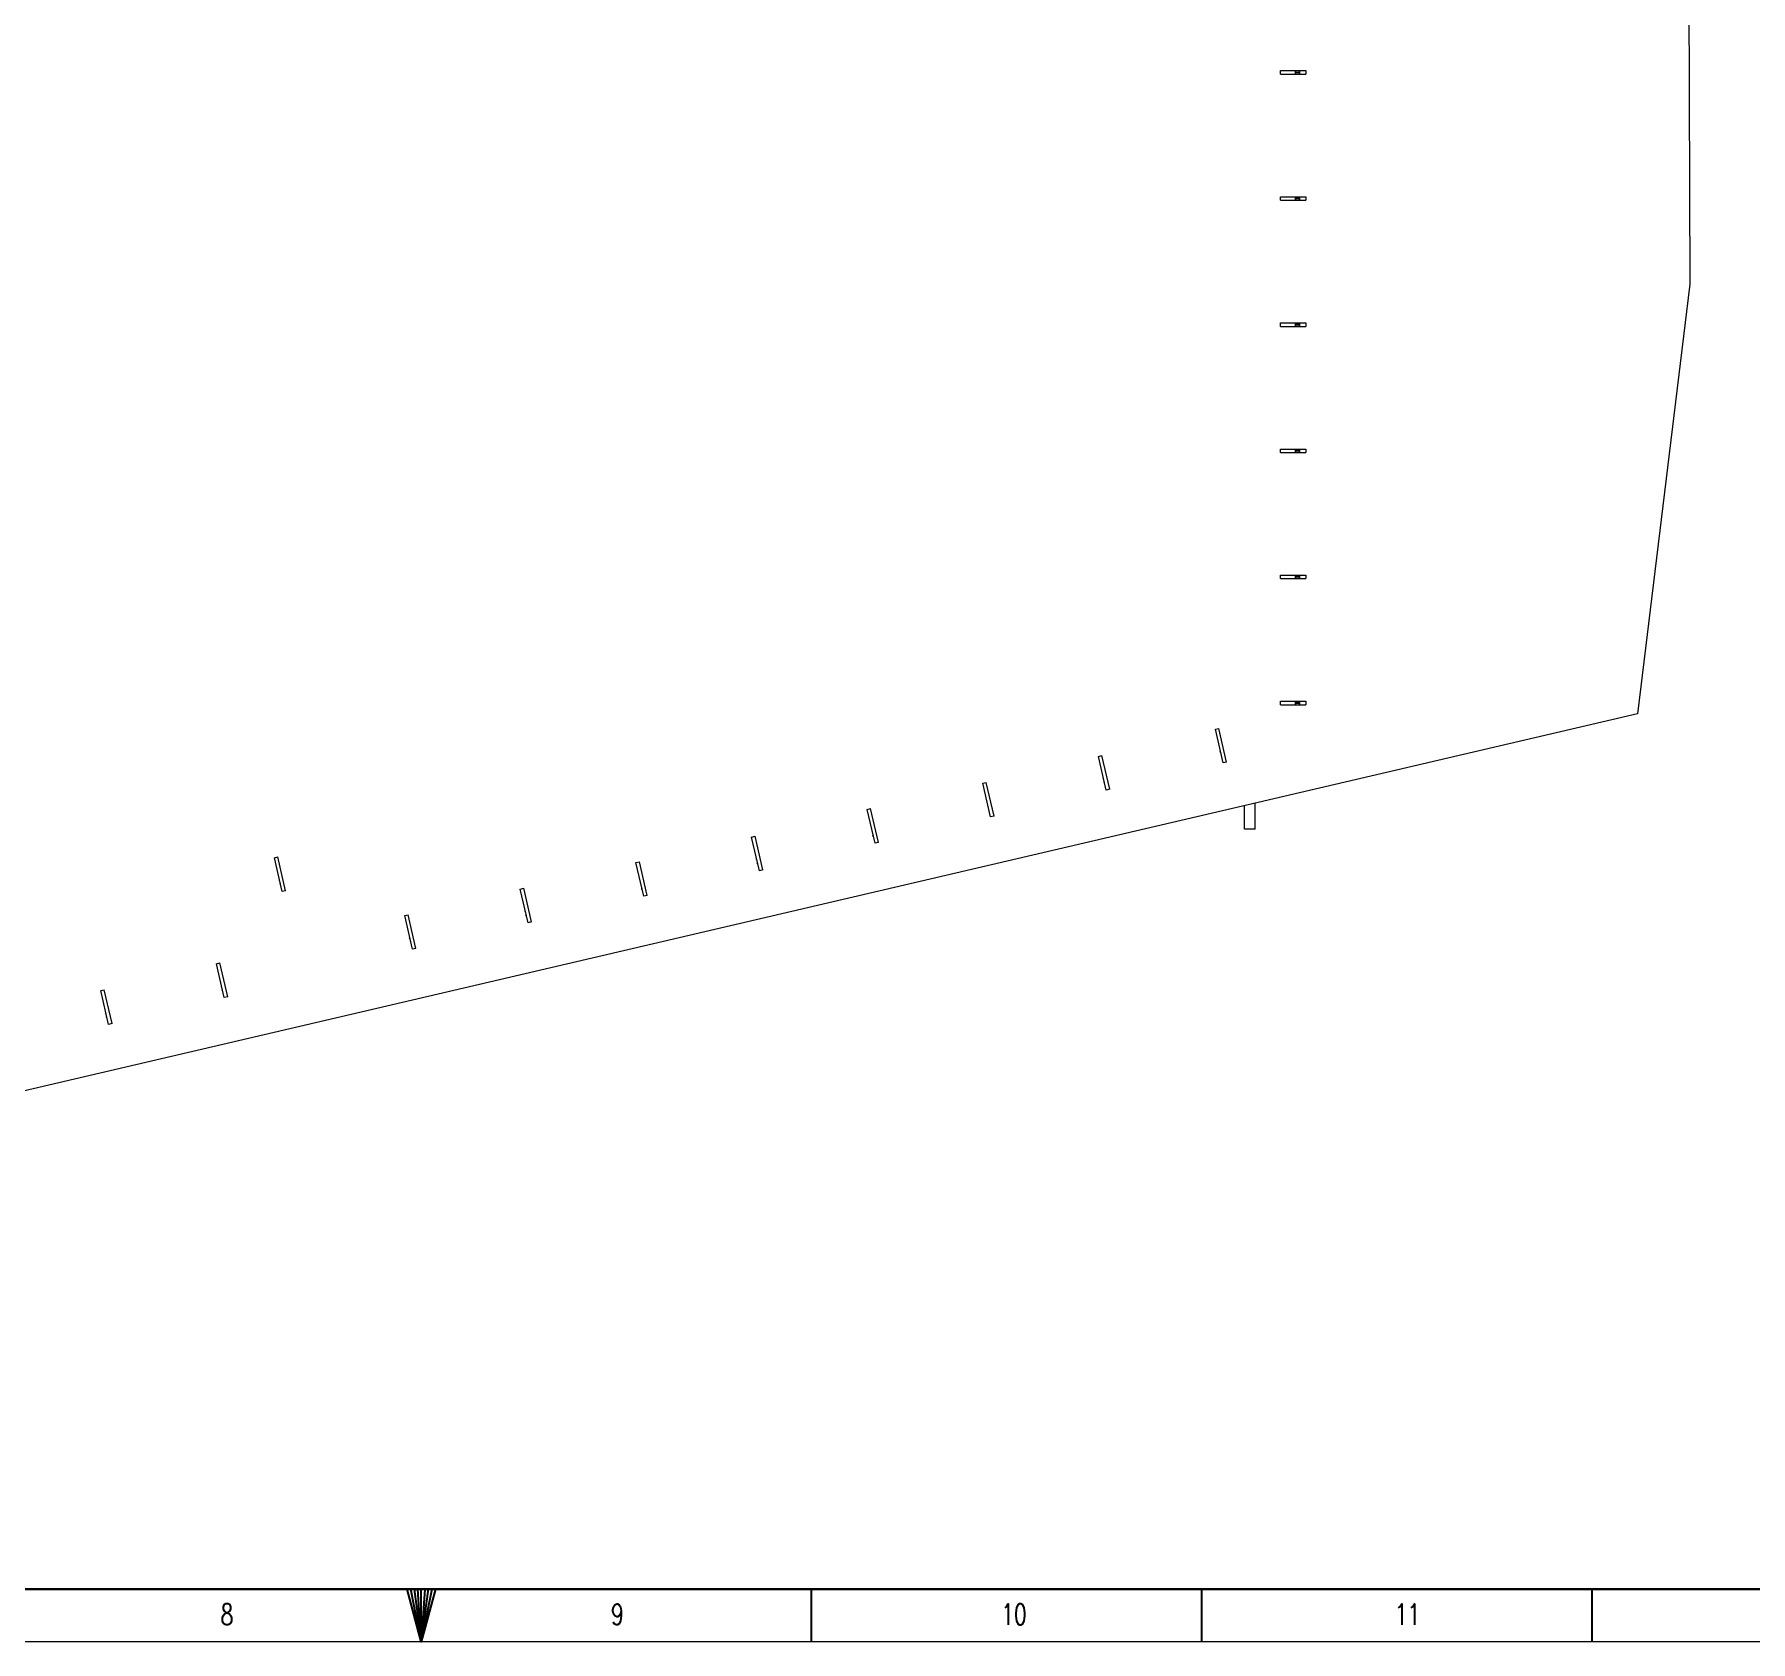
# Model space of a CAD drawing. Header units: inches. Extents: x -430764 to 624329, y 7374 to 217374.
# Drawn here: x -300668 to -219042, y 7374 to 83840 of the extents above; entities that cross this region are included whole.
import ezdxf

# ---------------------------------------------------------------- set-up
doc = ezdxf.new("R2010")
doc.units = ezdxf.units.IN
doc.header["$MEASUREMENT"] = 0
doc.layers.add('Background Stuff', color=252, linetype='Continuous', lineweight=5)
doc.layers.add('CABLETRAYLAYOUT-EMBED 2_DWG$0$DwgTemplate', color=7, linetype='Continuous', lineweight=9)
doc.styles.add('TEG BORDER', font='txt_qlt.shx', dxfattribs={"width": 0.7, "bigfont": 'hztxt.shx'})

# ---------------------------------------------------------------- blocks, each defined once
blk = doc.blocks.new('TEG BORDER A2')
at = {"linetype": 'Continuous'}
blk.add_line((5, 5), (489, 5), dxfattribs=at)
for p, q in [((297, 0), (297, 5)), ((334.12, 0), (334.12, 5)), ((371.25, 0), (371.25, 5)), ((408.37, 0), (408.37, 5))]:
    blk.add_line(p, q)
at = {"color": 5, "lineweight": 15}
blk.add_lwpolyline([(0, 420), (594, 420), (594, 0), (0, 0)], close=True, dxfattribs=at)
blk.add_lwpolyline([(5, 415), (589, 415), (589, 5), (5, 5)], close=True)
blk.add_lwpolyline([(297, 0), (295.66, 5), (298.34, 5), (297, 0), (296, 5), (296.33, 5), (297, 0), (296.67, 5), (297.33, 5), (297, 0), (297.67, 5), (298, 5), (297, 0)])
at = {"char_height": 2, "width": 2, "attachment_point": 7, "style": 'TEG BORDER'}
for s, insert in [('8', (277.92, 1.59)), ('9', (315.05, 1.59)), ('\\pi2.2204e-016;10', (352.17, 1.59)), ('\\pi0.3;11', (389.3, 1.59))]:
    blk.add_mtext(s, dxfattribs=dict(at, insert=insert))

msp = doc.modelspace()

# ---------------------------------------------------------------- linework, layer by layer
at = {"layer": 'Background Stuff', "linetype": 'Continuous'}
for p, q in [((-250055, 49490), (-249894, 49527)), ((-249687, 47886), (-250055, 49490)), ((-249526, 47923), (-249894, 49527)), ((-244210, 49542), (-244241, 49535)), ((-244241, 49535), (-244239, 49525)), ((-244239, 49525), (-244208, 49532)), ((-243965, 49214), (-244126, 49177)), ((-249814, 48437), (-249845, 48430)), ((-249845, 48430), (-249842, 48420)), ((-249842, 48420), (-249811, 48427)), ((-249771, 48251), (-249802, 48244)), ((-249802, 48244), (-249799, 48234)), ((-249799, 48234), (-249768, 48241)), ((-249526, 47923), (-249687, 47886)), ((-243120, 46028), (-243120, 47136)), ((-242612, 46028), (-242612, 47255)), ((-242612, 46028), (-243120, 46028))]:
    msp.add_line(p, q, dxfattribs=at)
at = {"layer": 'CABLETRAYLAYOUT-EMBED 2_DWG$0$DwgTemplate', "color": 252, "linetype": 'Continuous'}
for p, q in [((-222321, 187562), (-221936, 71959)), ((-241395, 81946), (-241395, 82111)), ((-241395, 82111), (-240195, 82111)), ((-241395, 81946), (-240195, 81946)), ((-240696, 82111), (-240696, 81946)), ((-240685, 82111), (-240696, 82111)), ((-240696, 81946), (-240685, 81946)), ((-240685, 82031), (-240685, 82111)), ((-240504, 82031), (-240685, 82031)), ((-240685, 81946), (-240685, 82025)), ((-240685, 82025), (-240504, 82025)), ((-240494, 82111), (-240504, 82111)), ((-240504, 82111), (-240504, 82031)), ((-240504, 82025), (-240504, 81946)), ((-240504, 81946), (-240494, 81946)), ((-240494, 81946), (-240494, 82111)), ((-240195, 82111), (-240195, 81946)), ((-241395, 75946), (-241395, 76111)), ((-241395, 76111), (-240195, 76111)), ((-241395, 75946), (-240195, 75946)), ((-240685, 76111), (-240696, 76111)), ((-240696, 76111), (-240696, 75946)), ((-240696, 75946), (-240685, 75946)), ((-240685, 76031), (-240685, 76111)), ((-240504, 76031), (-240685, 76031)), ((-240685, 75946), (-240685, 76025)), ((-240685, 76025), (-240504, 76025)), ((-240504, 76111), (-240504, 76031)), ((-240494, 76111), (-240504, 76111)), ((-240504, 76025), (-240504, 75946)), ((-240504, 75946), (-240494, 75946)), ((-240494, 75946), (-240494, 76111)), ((-240195, 76111), (-240195, 75946)), ((-221936, 71959), (-224423, 51507)), ((-241395, 70111), (-240195, 70111)), ((-241395, 69946), (-241395, 70111)), ((-241395, 69946), (-240195, 69946)), ((-240696, 70111), (-240696, 69946)), ((-240685, 70111), (-240696, 70111)), ((-240696, 69946), (-240685, 69946)), ((-240685, 70031), (-240685, 70111)), ((-240504, 70031), (-240685, 70031)), ((-240685, 69946), (-240685, 70025)), ((-240685, 70025), (-240504, 70025)), ((-240494, 70111), (-240504, 70111)), ((-240504, 70111), (-240504, 70031)), ((-240504, 70025), (-240504, 69946)), ((-240504, 69946), (-240494, 69946)), ((-240494, 69946), (-240494, 70111)), ((-240195, 70111), (-240195, 69946)), ((-241395, 63946), (-241395, 64111)), ((-241395, 64111), (-240195, 64111)), ((-241395, 63946), (-240195, 63946)), ((-240685, 64111), (-240696, 64111)), ((-240696, 64111), (-240696, 63946)), ((-240696, 63946), (-240685, 63946)), ((-240685, 64031), (-240685, 64111)), ((-240504, 64031), (-240685, 64031)), ((-240685, 64025), (-240504, 64025)), ((-240685, 63946), (-240685, 64025)), ((-240504, 64111), (-240504, 64031)), ((-240494, 64111), (-240504, 64111)), ((-240504, 64025), (-240504, 63946)), ((-240504, 63946), (-240494, 63946)), ((-240494, 63946), (-240494, 64111)), ((-240195, 64111), (-240195, 63946)), ((-241395, 58111), (-240195, 58111)), ((-241395, 57946), (-241395, 58111)), ((-240685, 58111), (-240696, 58111)), ((-240696, 58111), (-240696, 57946)), ((-240685, 58031), (-240685, 58111)), ((-240504, 58031), (-240685, 58031)), ((-240685, 57946), (-240685, 58025)), ((-240685, 58025), (-240504, 58025)), ((-240494, 58111), (-240504, 58111)), ((-240504, 58111), (-240504, 58031)), ((-240504, 58025), (-240504, 57946)), ((-240494, 57946), (-240494, 58111)), ((-240195, 58111), (-240195, 57946)), ((-241395, 57946), (-240195, 57946)), ((-240696, 57946), (-240685, 57946)), ((-240504, 57946), (-240494, 57946)), ((-224423, 51507), (-325366, 27907)), ((-241395, 52111), (-240195, 52111)), ((-241395, 51946), (-241395, 52111)), ((-241395, 51946), (-240195, 51946)), ((-240696, 52111), (-240696, 51946)), ((-240685, 52111), (-240696, 52111)), ((-240696, 51946), (-240685, 51946)), ((-240685, 52031), (-240685, 52111)), ((-240504, 52031), (-240685, 52031)), ((-240685, 52025), (-240504, 52025)), ((-240685, 51946), (-240685, 52025)), ((-240494, 52111), (-240504, 52111)), ((-240504, 52111), (-240504, 52031)), ((-240504, 52025), (-240504, 51946)), ((-240504, 51946), (-240494, 51946)), ((-240494, 51946), (-240494, 52111)), ((-240195, 52111), (-240195, 51946)), ((-244495, 50782), (-244334, 50818)), ((-244126, 49177), (-244495, 50782)), ((-243965, 49214), (-244334, 50818)), ((-244253, 49728), (-244284, 49721)), ((-244284, 49721), (-244282, 49711)), ((-244282, 49711), (-244251, 49718)), ((-255555, 48212), (-255394, 48248)), ((-255187, 46607), (-255555, 48212)), ((-255026, 46644), (-255394, 48248)), ((-261055, 46966), (-260894, 47003)), ((-260687, 45361), (-261055, 46966)), ((-260526, 45398), (-260894, 47003)), ((-255314, 47158), (-255345, 47151)), ((-255345, 47151), (-255342, 47141)), ((-255342, 47141), (-255311, 47148)), ((-255271, 46972), (-255302, 46965)), ((-255302, 46965), (-255299, 46955)), ((-255299, 46955), (-255268, 46962)), ((-255026, 46644), (-255187, 46607)), ((-260814, 45913), (-260845, 45906)), ((-260845, 45906), (-260842, 45896)), ((-260842, 45896), (-260811, 45903)), ((-260771, 45726), (-260802, 45719)), ((-260802, 45719), (-260799, 45709)), ((-260799, 45709), (-260768, 45716)), ((-266555, 45654), (-266394, 45691)), ((-266187, 44049), (-266555, 45654)), ((-266026, 44086), (-266394, 45691)), ((-260526, 45398), (-260687, 45361)), ((-289248, 44666), (-289087, 44703)), ((-288880, 43062), (-289248, 44666)), ((-288719, 43098), (-289087, 44703)), ((-272055, 44441), (-271894, 44478)), ((-271687, 42837), (-272055, 44441)), ((-271526, 42874), (-271894, 44478)), ((-266314, 44601), (-266345, 44593)), ((-266345, 44593), (-266342, 44584)), ((-266342, 44584), (-266311, 44591)), ((-266271, 44414), (-266302, 44407)), ((-266302, 44407), (-266299, 44397)), ((-266299, 44397), (-266268, 44404)), ((-266026, 44086), (-266187, 44049)), ((-289007, 43613), (-289038, 43606)), ((-289038, 43606), (-289035, 43596)), ((-289035, 43596), (-289004, 43603)), ((-288964, 43427), (-288995, 43420)), ((-288995, 43420), (-288993, 43410)), ((-288993, 43410), (-288962, 43417)), ((-271814, 43388), (-271845, 43381)), ((-271845, 43381), (-271842, 43371)), ((-271842, 43371), (-271811, 43378)), ((-288719, 43098), (-288880, 43062)), ((-277555, 43179), (-277394, 43216)), ((-277187, 41574), (-277555, 43179)), ((-277026, 41611), (-277394, 43216)), ((-271771, 43202), (-271802, 43195)), ((-271802, 43195), (-271799, 43185)), ((-271799, 43185), (-271768, 43192)), ((-271526, 42874), (-271687, 42837)), ((-283055, 41917), (-282894, 41954)), ((-282687, 40312), (-283055, 41917)), ((-282526, 40349), (-282894, 41954)), ((-277314, 42126), (-277345, 42119)), ((-277345, 42119), (-277342, 42109)), ((-277342, 42109), (-277311, 42116)), ((-277271, 41940), (-277302, 41932)), ((-277302, 41932), (-277299, 41923)), ((-277299, 41923), (-277268, 41930)), ((-282814, 40864), (-282845, 40857)), ((-282845, 40857), (-282842, 40847)), ((-282842, 40847), (-282811, 40854)), ((-277026, 41611), (-277187, 41574)), ((-282771, 40677), (-282802, 40670)), ((-282802, 40670), (-282799, 40660)), ((-282799, 40660), (-282768, 40667)), ((-282526, 40349), (-282687, 40312)), ((-292002, 39624), (-291841, 39661)), ((-291634, 38019), (-292002, 39624)), ((-291473, 38056), (-291841, 39661)), ((-297502, 38345), (-297341, 38382)), ((-296973, 36777), (-297341, 38382)), ((-291761, 38571), (-291792, 38564)), ((-291792, 38564), (-291789, 38554)), ((-291789, 38554), (-291758, 38561)), ((-291718, 38384), (-291749, 38377)), ((-291749, 38377), (-291747, 38367)), ((-291747, 38367), (-291716, 38374)), ((-297134, 36740), (-297502, 38345)), ((-291473, 38056), (-291634, 38019)), ((-297261, 37292), (-297292, 37285)), ((-297292, 37285), (-297289, 37275)), ((-297289, 37275), (-297258, 37282)), ((-297218, 37105), (-297249, 37098)), ((-297249, 37098), (-297247, 37088)), ((-297247, 37088), (-297216, 37095)), ((-296973, 36777), (-297134, 36740))]:
    msp.add_line(p, q, dxfattribs=at)

# ---------------------------------------------------------------- block references
at = {"xscale": 500, "yscale": 500, "zscale": 500}
msp.add_blockref('TEG BORDER A2', (-430764, 7374), dxfattribs=at)

doc.saveas('drawing.dxf')
